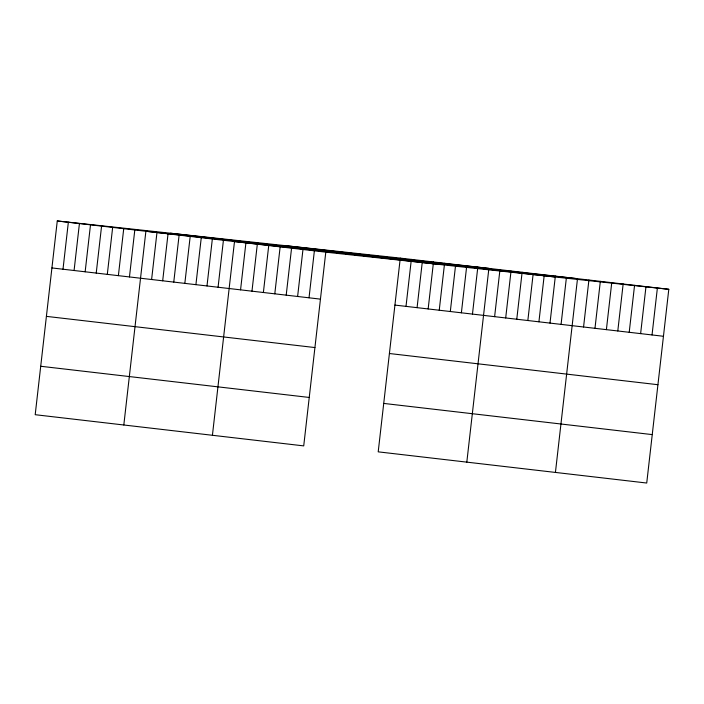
<?xml version="1.0" encoding="UTF-8"?>
<svg xmlns="http://www.w3.org/2000/svg" width="704" height="704" viewBox="0 0 704 704"><rect width="100%" height="100%" fill="white"/><g stroke="black" fill="none" stroke-linecap="round" stroke-linejoin="round"><path stroke-width="1.06" d="M400.277 258.113L57.27 220.968L35.2 414.7L303.723 445.887L325.794 252.155L668.8 289.3L646.73 483.032L378.206 451.845L400.277 258.113L668.8 289.3M62.999 269.227L68.35 222.253M74.078 270.512L79.429 223.538M85.149 271.797L90.499 224.822M96.228 273.082L101.578 226.107M107.307 274.366L112.658 227.401M118.378 275.66L123.728 228.686M129.457 276.945L134.807 229.97M123.816 424.987L145.886 231.255L488.893 268.409L466.814 462.141M151.606 279.514L156.966 232.54M162.686 280.799L168.036 233.834M173.765 282.093L179.115 235.118M184.835 283.378L190.194 236.403M195.914 284.662L201.265 237.688M206.994 285.947L212.344 238.982M218.073 287.232L223.423 240.266M212.423 435.283L234.494 241.551L577.5 278.696L555.43 472.428M240.557 289.846L245.907 242.88M251.97 291.174L257.321 244.2M263.384 292.503L268.734 245.529M274.798 293.823L280.148 246.849M286.202 295.152L291.562 248.178M297.616 296.472L302.966 249.506M309.03 297.801L314.38 250.826M406.006 306.372L411.356 259.398M417.076 307.657L422.435 260.682M428.155 308.942L433.506 261.976M439.234 310.235L444.585 263.261M450.305 311.52L455.664 264.546M461.384 312.805L466.734 265.83M472.463 314.09L477.814 267.115M494.613 316.668L499.963 269.694M505.692 317.953L511.042 270.978M516.771 319.238L522.122 272.263M527.842 320.522L533.201 273.548M538.921 321.807L544.271 274.842M550 323.101L555.35 276.126M561.07 324.386L566.43 277.411M583.563 326.999L588.914 280.025M594.977 328.319L600.327 281.354M606.39 329.648L611.741 282.674M617.795 330.977L623.154 284.002M629.209 332.297L634.559 285.322M640.622 333.626L645.973 286.651M652.036 334.954L657.386 287.98M287.082 245.854L555.606 277.042M170.465 233.226L438.988 264.414M57.27 220.968L325.794 252.155M394.926 305.087L663.45 336.274M51.92 267.934L320.443 299.13M389.409 353.514L657.932 384.71M46.402 316.369L314.926 347.556M383.724 403.418L652.247 434.606M40.718 366.265L309.241 397.452"/></g></svg>
